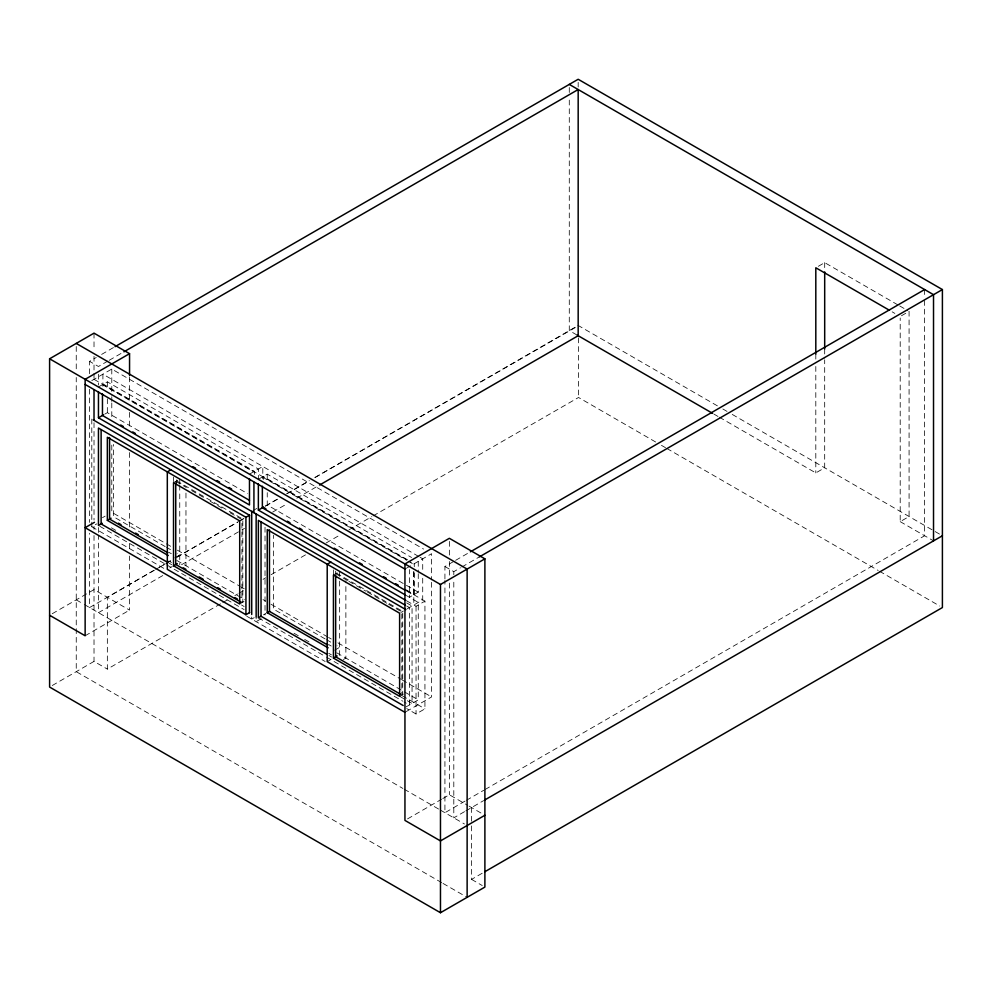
<?xml version="1.0" encoding="UTF-8"?>
<svg xmlns="http://www.w3.org/2000/svg" width="992" height="992" viewBox="0 0 992 992"><rect width="100%" height="100%" fill="white"/><g stroke="black" fill="none" stroke-linecap="round" stroke-linejoin="round"><path stroke-width="0.74" stroke-dasharray="4.96 3.72" d="M89.578 373.748L89.578 361.361L96.274 357.492M101.63 354.404L113.696 347.436M107.843 361.076L98.456 366.494L89.578 361.361M109.182 360.307L122.574 352.569M91.797 380.593L111.786 369.061L423.559 549.06M98.456 386.967L107.347 381.846L258.366 469.03L258.366 479.818M104.805 414.123L107.347 412.66L247.678 493.669M102.461 517.688L105.127 516.138M91.797 522.152L91.797 526.777L96.869 523.838M173.526 482.658L178.498 479.793M249.476 474.164L262.806 466.463L262.806 478.665M258.366 479.285L267.245 474.164L411.581 557.492M52.216 613.738L94.017 589.608L129.555 610.117L129.555 556.053M252.972 510.657L256.779 508.45M174.766 557.851L179.75 554.987L177.097 553.449M153.896 570.425L89.578 607.55L89.578 533.237M159.253 567.325L164.61 564.237M165.949 563.456L171.318 560.368M176.675 557.268L238.316 521.68M239.655 520.912L244.689 517.998M265.112 506.205L278.516 498.468M286.552 493.83L309.33 480.674M314.687 477.586L578.175 325.463L717.65 406.001M154.33 570.214L107.347 597.296L107.347 669.104L221.452 603.322M155.67 569.433L165.069 564.026M166.408 563.245L171.777 560.145M177.146 557.058L237.559 522.226M238.898 521.457L244.268 518.357M265.744 505.982L279.174 498.244M287.221 493.594L308.71 481.219M315.419 477.35L577.183 326.442M169.793 567.908L172.286 566.469M162.775 575.546L98.456 612.684L98.456 535.271M181.536 564.721L240.498 530.683M241.837 529.902L244.516 528.352M272.651 512.108L287.395 503.601M296.782 498.182L318.221 485.807M85.138 635.76L129.555 610.117M52.266 685.509L94.017 661.404L107.347 669.104M222.791 602.553L228.16 599.453M234.868 595.584L237.559 594.034M238.898 593.266L244.268 590.166M263.066 579.328L265.744 577.79M271.114 574.69L306.02 554.565M326.157 542.959L340.926 534.452M348.973 529.802L371.802 516.646M373.141 515.877L578.534 397.482L656.121 442.271M818.35 266.302L824.687 262.632L898.368 305.176M239.704 603.967L244.689 601.09M254.237 617.632L251.708 619.095L251.708 614.482M263.438 614.879L265.98 613.416M333.436 574.988L337.156 572.83M261.218 618.723L256.147 621.662L256.147 617.036M406.274 568.317L431.594 553.697L431.594 579.886M444.924 578.906L444.924 566.519L454.299 561.1M455.638 560.331L469.042 552.594M418.264 573.674L418.264 592.162L409.386 597.296L409.386 569.557M444.924 566.519L453.803 571.652L460.499 567.784M461.838 567.002L479.26 556.946M901.468 315.754L909.081 311.364L909.081 516.522L900.203 521.643L900.203 318.035M334.676 650.169L339.648 647.305L337.007 645.78M400.855 612.473L403.347 611.035M407.08 608.89L422.716 599.862L422.716 577.046M406.695 600.867L416.045 606.273L424.936 601.14L424.936 708.846L416.045 713.98L406.695 708.573M327.211 661.664L330.944 659.506M343.381 659.506L345.873 658.068L345.873 580.729M399.615 696.285L403.347 694.127M405.827 707.048L418.264 699.868L418.264 602.417L406.236 595.473M719.349 417.223L815.808 472.924L824.687 467.79L824.687 359.811M406.274 711.549L431.594 696.942L431.594 581.424M407.551 818.896L441.527 799.279M442.829 798.535L449.364 794.753L467.79 805.392M465.025 801.102L444.924 812.708L444.924 580.456M466.364 800.333L483.774 790.277M485.113 789.496L924.631 535.754L924.631 298.852M464.529 811.654L453.803 817.842L453.803 580.94M465.868 810.873L483.637 800.606M471.572 825.914L471.572 879.383L483.637 872.414M899.707 305.945L907.742 310.583M892.168 311.848L894.846 313.398M722.87 409.002L727.024 411.407M732.245 414.42L939.734 534.217M576.91 334.986L569.284 330.596L569.284 96.794M713.98 414.135L718.01 416.454M900.203 521.643L933.522 540.876M661.466 445.358L665.483 447.677M666.822 448.446L878.193 570.487M879.52 571.256L939.722 606.013M418.711 556.475L102.908 374.182L102.908 386.347M420.05 557.244L422.716 558.794L422.716 570.958M407.588 559.798L263.252 476.47L263.252 479.545M94.017 379.316L411.159 562.377M102.461 384.66L253.481 471.857M262.359 476.978L406.695 560.319M408.034 561.088L413.379 564.175M418.264 592.162L267.245 504.978L267.245 492.652M406.249 589.843L414.272 594.468L414.272 572.905M406.224 590.339L424.936 601.14M406.695 591.133L413.379 594.989L413.379 571.876M406.72 602.938L412.052 606.013L412.052 703.464L406.72 700.389M406.708 606.013L409.386 607.55L409.386 705.002L404.042 701.914M176.638 480.872L242.817 519.076L242.817 602.169M336.536 573.19L402.727 611.394L402.727 694.487M175.745 481.38L186.335 487.494M191.63 490.556L204.873 498.195M210.168 501.245L224.725 509.652M230.02 512.715L241.924 519.597L241.924 602.677M335.656 573.698L347.56 580.58M348.886 581.349L366.098 591.282M367.424 592.038L387.277 603.508M388.604 604.264L401.834 611.915L401.834 694.995M170.661 546.294L111.786 512.294L111.786 442.99M177.357 550.151L240.25 586.458M241.577 587.239L244.255 588.777M262.992 599.59L265.67 601.14M271.014 604.227L327.224 636.678M328.563 637.447L331.241 638.997M337.925 642.853L400.818 679.173M402.157 679.942L431.594 696.942M165.18 546.58L113.559 516.77L113.559 444.453M166.507 547.336L170.475 549.63M325.091 638.898L273.47 609.088L273.47 535.234M326.418 639.654L331.712 642.717M168.69 552.197L171.343 553.722M328.6 644.515L331.241 646.04M176.836 560.48L244.602 599.614M336.747 652.81L418.264 699.868M111.364 527.818L116.709 530.906M168.826 560.988L171.492 562.526M293.992 633.256L299.336 636.331M304.68 639.418L310.025 642.506M328.724 653.306L331.402 654.844M402.219 695.739L424.936 708.846M169.086 563.183L171.752 564.721M241.49 604.984L244.156 606.521M328.984 655.514L331.65 657.051M400.061 696.545L405.393 699.62M99.795 526.268L165.28 564.076M166.619 564.845L244.131 609.596M258.366 617.805L325.19 656.394M326.529 657.163L402.702 701.146M91.797 526.777L165.28 569.197M246.785 616.255L325.19 661.515M469.104 806.161L484.89 815.275M76.248 599.862L82.944 603.731M84.283 604.5L402.876 788.442M404.215 789.21L439.022 809.298M440.361 810.08L464.454 823.992M471.572 879.383L482.236 885.546M441.7 882.657L76.248 671.671L76.248 377.481M443.027 883.426L467.133 897.338M924.631 289.565L924.631 297.302M824.687 262.632L824.687 270.345M824.687 349.01L824.687 358.273M815.808 354.144L815.808 360.319M815.808 366.482L815.808 472.924M578.534 337.888L578.534 397.482M578.175 82.373L578.175 87.023M569.284 87.507L569.284 95.244M471.572 807.587L471.572 824.389M453.803 571.652L453.803 574.74M449.364 541.396L449.364 555.309M449.364 561.484L449.364 576.935M449.364 583.11L449.364 794.753M418.264 561.348L418.264 572.136M416.045 606.273L416.045 713.98M414.272 563.667L414.272 566.742M413.825 571.528L413.825 604.984M339.648 571.392L339.648 576.005M339.648 581.138L339.648 655.476M335.656 571.132L335.656 574.219M333.436 569.904L333.436 574.542M267.245 474.164L267.245 481.864M265.025 527.285L265.025 614.99M254.361 474.424L254.361 471.336L103.342 384.152L103.342 387.227M185.963 493.049L185.963 565.75M179.75 479.074L179.75 484.27M179.75 485.224L179.75 564.708M176.638 479.843L176.638 482.918M173.526 477.016L173.526 481.641M129.555 376.848L129.555 401.562M129.555 412.374L129.555 429.375M129.555 452.538L129.555 528.24M129.555 543.69L129.555 549.866M111.786 369.061L111.786 395.238M111.786 396.775L111.786 401.4M111.786 402.938L111.786 419.889M107.347 381.846L107.347 389.546M107.347 398.784L107.347 412.66M98.456 374.232L98.456 385.07M98.456 527.521L98.456 533.721M94.017 333.151L94.017 350.151M94.017 356.326L94.017 371.777M94.017 373.327L94.017 381.052M94.017 422.753L94.017 520.081M94.017 526.268L94.017 529.356M94.017 535.531L94.017 661.404M91.797 419.07L91.797 520.614M89.578 389.236L89.578 522.4M76.248 346.506L76.248 371.281"/><path stroke-width="1.49" d="M484.89 815.275L440.473 840.918L404.947 820.409L404.947 563.952L449.364 538.309L484.89 558.831L484.89 887.084L440.473 912.727L49.6 687.059L49.6 358.794L94.017 333.151L129.555 353.673L129.555 375.298M115.035 346.667L578.175 79.273L942.4 289.565L942.4 607.55L484.989 871.646M123.913 351.8L578.175 89.528L578.175 335.718L319.56 485.038M129.555 353.673L85.138 379.316L85.138 635.76L49.6 615.251M98.456 391.592L98.456 417.781L103.54 414.854M171.033 469.737L167.313 471.894L167.313 569.346L245.929 614.73L249.662 612.585M94.463 522.3L85.138 527.682L404.947 712.318M102.263 523.292L98.456 525.487L98.456 428.036L249.476 515.232L249.476 612.684M249.662 515.133L245.929 517.278L107.347 437.274L107.347 520.366L111.079 518.208M258.366 483.91L258.366 510.099L263.438 507.172M173.526 565.75L239.704 603.967L239.704 520.874L173.526 482.658L173.526 565.75L177.258 563.592M330.944 562.055L327.211 564.212L327.211 661.664L403.161 705.51M260.908 616.342L258.366 617.805L258.366 520.366L405.381 605.232M405.827 609.609L267.245 529.592L267.245 612.684L269.737 611.246M470.382 551.825L924.631 289.565M479.26 556.946L942.4 289.565M49.6 358.794L440.473 584.474L484.89 558.831M333.436 658.068L399.615 696.285L399.615 613.192L333.436 574.988L333.436 658.068L337.156 655.923M484.617 800.048L942.4 535.754M569.284 84.407L933.522 294.686L933.522 540.876M889.489 310.298L815.808 267.766L815.808 354.144M577.332 335.234L712.64 413.366M76.248 343.418L467.133 569.086L467.133 897.338M85.138 384.45L404.947 569.086M120.714 424.998L123.392 426.535M132.742 431.942L135.42 433.479M192.894 466.662L195.56 468.199M216.95 480.55L219.616 482.087M228.978 487.494L231.644 489.031M263.252 507.284L265.918 508.822M287.308 521.172L289.974 522.71M299.336 528.116L302.002 529.654M334.081 548.179L338.098 550.486M359.476 562.836L362.154 564.386M383.532 576.724L386.21 578.274M395.56 583.668L398.238 585.218M249.463 500.352L102.461 415.474L102.461 393.911M405.368 590.352L262.359 507.792L262.359 486.229M98.456 417.781L249.476 504.978L249.476 478.789M258.366 510.099L405.381 594.977M93.136 419.839L405.827 600.371M118.395 523.156L121.036 524.681M135.606 533.088L138.248 534.614M167.809 552.705L109.566 519.076L109.566 437.534M327.707 645.023L269.464 611.394L269.464 529.852M107.347 520.366L168.231 555.52M267.245 612.684L328.141 647.838M183.26 567.784L185.901 569.309M199.132 576.947L203.112 579.241M217.67 587.648L220.311 589.174M234.881 597.581L237.522 599.106M240.61 601.921L175.745 564.473L175.745 482.918M400.508 694.239L335.656 656.791L335.656 575.236M166.42 561.646L101.122 523.95L101.122 429.598M326.318 653.964L261.032 616.268L261.032 521.916M824.687 271.895L824.687 349.01M440.473 584.474L440.473 912.727M256.147 513.955L256.147 617.036M253.927 482.248L253.927 512.666M251.708 511.388L251.708 614.482M245.929 517.278L245.929 614.73M94.017 389.955L94.017 420.348"/></g></svg>
